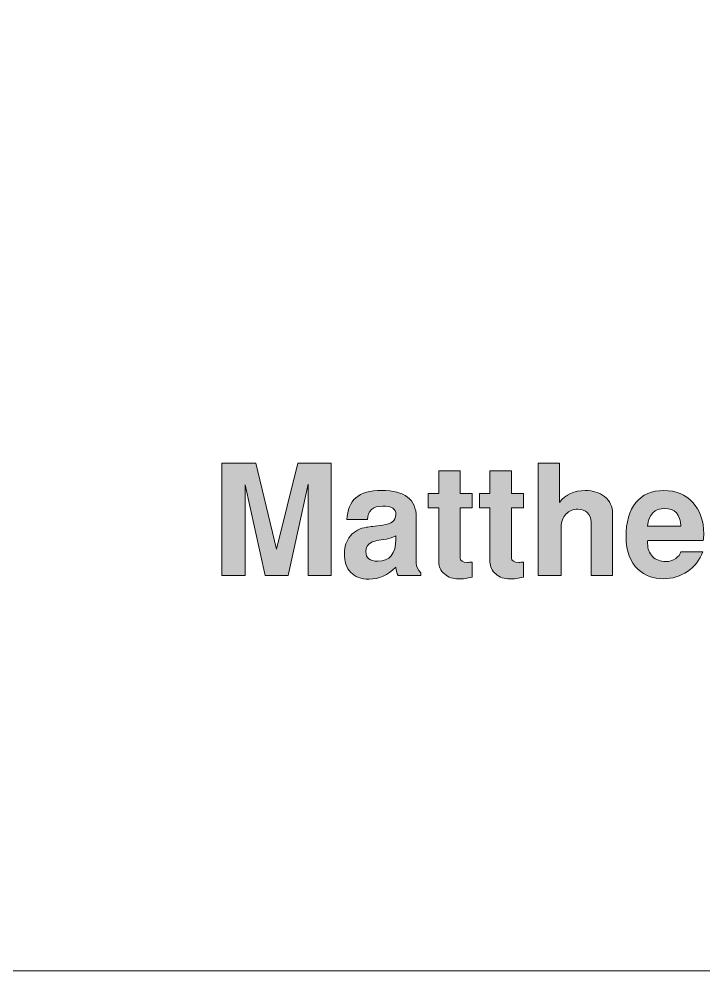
# Model space of a CAD drawing. Header units: inches. Extents: x 0.66 to 6.95, y -3.12 to -1.06.
# Drawn here: x 4.712 to 5.452, y -3.124 to -2.094 of the extents above; entities that cross this region are included whole.
import ezdxf

# ---------------------------------------------------------------- set-up
doc = ezdxf.new("R2010")
doc.units = ezdxf.units.IN
doc.header["$MEASUREMENT"] = 0
doc.layers.add('Layer 1', color=7, linetype='Continuous')

# ---------------------------------------------------------------- blocks, each defined once
blk = doc.blocks.new('block 6')
at = {"layer": 'Layer 1', "color": 7, "lineweight": 5, "true_color": 0xffffff}
blk.add_lwpolyline([(6.765, -3.1236), (6.7111, -3.1236), (4.0305, -3.1236), (3.9525, -3.1236), (3.9525, -3.1083), (3.9525, -1.0637), (4.0137, -1.0637), (6.9525, -1.0637)], dxfattribs=at)
blk = doc.blocks.new('block 15')
at = {"layer": 'Layer 1', "true_color": 0xed1f24}
h = blk.add_hatch(color=240, dxfattribs=at)
h.dxf.hatch_style = 2
h.paths.add_polyline_path([(5.0493, -2.6957), (5.0243, -2.6957), (5.0243, -2.597), (5.0027, -2.6957), (4.9777, -2.6957), (4.956, -2.5975), (4.956, -2.6957), (4.931, -2.6957), (4.931, -2.5742), (4.9676, -2.5742), (4.9902, -2.6672), (5.013, -2.5742), (5.0493, -2.5742)])
h = blk.add_hatch(color=240, dxfattribs=at)
h.dxf.hatch_style = 2
edge = h.paths.add_edge_path()
edge.add_spline(control_points=[(5.3537, -2.6957), (5.3537, -2.6957), (5.3303, -2.6957), (5.3303, -2.6957), (5.3303, -2.6957), (5.3303, -2.638), (5.3303, -2.638), (5.3303, -2.6337), (5.329, -2.6302), (5.3263, -2.6277), (5.3237, -2.6252), (5.3203, -2.624), (5.3162, -2.624), (5.3109, -2.624), (5.3066, -2.6258), (5.3032, -2.6294), (5.2997, -2.633), (5.298, -2.6376), (5.298, -2.643), (5.298, -2.643), (5.298, -2.6957), (5.298, -2.6957), (5.298, -2.6957), (5.273, -2.6957), (5.273, -2.6957), (5.273, -2.6957), (5.273, -2.5742), (5.273, -2.5742), (5.273, -2.5742), (5.2963, -2.5742), (5.2963, -2.5742), (5.2963, -2.5742), (5.2963, -2.6167), (5.2963, -2.6167), (5.3027, -2.6081), (5.312, -2.6038), (5.3243, -2.6038), (5.3324, -2.6038), (5.3393, -2.606), (5.3448, -2.6103), (5.3507, -2.615), (5.3537, -2.6211), (5.3537, -2.6286), (5.3537, -2.6286), (5.3537, -2.6957), (5.3537, -2.6957)], knot_values=[0, 0, 0, 0, 1, 1, 1, 2, 2, 2, 3, 3, 3, 4, 4, 4, 5, 5, 5, 6, 6, 6, 7, 7, 7, 8, 8, 8, 9, 9, 9, 10, 10, 10, 11, 11, 11, 12, 12, 12, 13, 13, 13, 14, 14, 14, 15, 15, 15, 15], degree=3, periodic=1)
h = blk.add_hatch(color=240, dxfattribs=at)
h.dxf.hatch_style = 2
edge = h.paths.add_edge_path()
edge.add_spline(control_points=[(5.2018, -2.6975), (5.1964, -2.6988), (5.1914, -2.6995), (5.187, -2.6995), (5.1811, -2.6995), (5.1761, -2.6977), (5.1718, -2.6941), (5.1676, -2.6905), (5.1655, -2.6862), (5.1655, -2.6812), (5.1655, -2.6812), (5.1655, -2.6227), (5.1655, -2.6227), (5.1655, -2.6227), (5.154, -2.6227), (5.154, -2.6227), (5.154, -2.6227), (5.154, -2.6072), (5.154, -2.6072), (5.154, -2.6072), (5.1655, -2.6072), (5.1655, -2.6072), (5.1655, -2.6072), (5.1655, -2.5826), (5.1655, -2.5826), (5.1655, -2.5826), (5.1888, -2.5826), (5.1888, -2.5826), (5.1888, -2.5826), (5.1888, -2.6072), (5.1888, -2.6072), (5.1888, -2.6072), (5.2018, -2.6072), (5.2018, -2.6072), (5.2018, -2.6072), (5.2018, -2.6227), (5.2018, -2.6227), (5.2018, -2.6227), (5.1888, -2.6227), (5.1888, -2.6227), (5.1888, -2.6227), (5.1888, -2.6765), (5.1888, -2.6765), (5.1888, -2.6799), (5.1914, -2.6817), (5.1967, -2.6817), (5.1979, -2.6815), (5.1996, -2.6814), (5.2018, -2.6813), (5.2018, -2.6813), (5.2018, -2.6975), (5.2018, -2.6975)], knot_values=[0, 0, 0, 0, 1, 1, 1, 2, 2, 2, 3, 3, 3, 4, 4, 4, 5, 5, 5, 6, 6, 6, 7, 7, 7, 8, 8, 8, 9, 9, 9, 10, 10, 10, 11, 11, 11, 12, 12, 12, 13, 13, 13, 14, 14, 14, 15, 15, 15, 16, 16, 16, 17, 17, 17, 17], degree=3, periodic=1)
h = blk.add_hatch(color=240, dxfattribs=at)
h.dxf.hatch_style = 2
edge = h.paths.add_edge_path()
edge.add_spline(control_points=[(5.2573, -2.6975), (5.2519, -2.6988), (5.2469, -2.6995), (5.2425, -2.6995), (5.2366, -2.6995), (5.2316, -2.6977), (5.2273, -2.6941), (5.2231, -2.6905), (5.221, -2.6862), (5.221, -2.6812), (5.221, -2.6812), (5.221, -2.6227), (5.221, -2.6227), (5.221, -2.6227), (5.2095, -2.6227), (5.2095, -2.6227), (5.2095, -2.6227), (5.2095, -2.6072), (5.2095, -2.6072), (5.2095, -2.6072), (5.221, -2.6072), (5.221, -2.6072), (5.221, -2.6072), (5.221, -2.5826), (5.221, -2.5826), (5.221, -2.5826), (5.2443, -2.5826), (5.2443, -2.5826), (5.2443, -2.5826), (5.2443, -2.6072), (5.2443, -2.6072), (5.2443, -2.6072), (5.2573, -2.6072), (5.2573, -2.6072), (5.2573, -2.6072), (5.2573, -2.6227), (5.2573, -2.6227), (5.2573, -2.6227), (5.2443, -2.6227), (5.2443, -2.6227), (5.2443, -2.6227), (5.2443, -2.6765), (5.2443, -2.6765), (5.2443, -2.6799), (5.2469, -2.6817), (5.2522, -2.6817), (5.2534, -2.6815), (5.2551, -2.6814), (5.2573, -2.6813), (5.2573, -2.6813), (5.2573, -2.6975), (5.2573, -2.6975)], knot_values=[0, 0, 0, 0, 1, 1, 1, 2, 2, 2, 3, 3, 3, 4, 4, 4, 5, 5, 5, 6, 6, 6, 7, 7, 7, 8, 8, 8, 9, 9, 9, 10, 10, 10, 11, 11, 11, 12, 12, 12, 13, 13, 13, 14, 14, 14, 15, 15, 15, 16, 16, 16, 17, 17, 17, 17], degree=3, periodic=1)
h = blk.add_hatch(color=240, dxfattribs=at)
h.dxf.hatch_style = 2
edge = h.paths.add_edge_path()
edge.add_spline(control_points=[(5.1463, -2.6957), (5.1463, -2.6957), (5.1215, -2.6957), (5.1215, -2.6957), (5.1204, -2.6939), (5.1196, -2.6909), (5.119, -2.6868), (5.1104, -2.6954), (5.1008, -2.6997), (5.0902, -2.6997), (5.0815, -2.6997), (5.0749, -2.6972), (5.0703, -2.6924), (5.0658, -2.6876), (5.0635, -2.6807), (5.0635, -2.6718), (5.0635, -2.6645), (5.0657, -2.6582), (5.07, -2.653), (5.0743, -2.6478), (5.0802, -2.6446), (5.0875, -2.6435), (5.0909, -2.643), (5.0968, -2.6423), (5.105, -2.6412), (5.1099, -2.6404), (5.1134, -2.6392), (5.1156, -2.6376), (5.1178, -2.636), (5.1189, -2.6334), (5.1192, -2.6298), (5.1195, -2.6237), (5.1147, -2.6207), (5.1047, -2.6207), (5.0942, -2.6207), (5.0888, -2.6255), (5.0885, -2.6353), (5.0885, -2.6353), (5.0663, -2.6353), (5.0663, -2.6353), (5.0668, -2.6247), (5.07, -2.6167), (5.0759, -2.6116), (5.0819, -2.6064), (5.0912, -2.6038), (5.1038, -2.6038), (5.1287, -2.6038), (5.1412, -2.6134), (5.1412, -2.6326), (5.1412, -2.6326), (5.1412, -2.6825), (5.1412, -2.6825), (5.1412, -2.6864), (5.1429, -2.6898), (5.1463, -2.6927), (5.1463, -2.6927), (5.1463, -2.6957), (5.1463, -2.6957)], knot_values=[0, 0, 0, 0, 1, 1, 1, 2, 2, 2, 3, 3, 3, 4, 4, 4, 5, 5, 5, 6, 6, 6, 7, 7, 7, 8, 8, 8, 9, 9, 9, 10, 10, 10, 11, 11, 11, 12, 12, 12, 13, 13, 13, 14, 14, 14, 15, 15, 15, 16, 16, 16, 17, 17, 17, 18, 18, 18, 19, 19, 19, 19], degree=3, periodic=1)
edge = h.paths.add_edge_path()
edge.add_spline(control_points=[(5.1192, -2.6563), (5.1192, -2.6563), (5.1192, -2.6528), (5.1192, -2.6528), (5.1158, -2.6547), (5.1124, -2.6559), (5.1089, -2.6563), (5.1008, -2.6573), (5.0953, -2.6585), (5.0925, -2.66), (5.0886, -2.6619), (5.0867, -2.6652), (5.0867, -2.67), (5.0867, -2.6769), (5.091, -2.6803), (5.0996, -2.6803), (5.1126, -2.6803), (5.1192, -2.6723), (5.1192, -2.6563)], knot_values=[0, 0, 0, 0, 1, 1, 1, 2, 2, 2, 3, 3, 3, 4, 4, 4, 5, 5, 5, 6, 6, 6, 6], degree=3, periodic=1)
h = blk.add_hatch(color=240, dxfattribs=at)
h.dxf.hatch_style = 2
edge = h.paths.add_edge_path()
edge.add_spline(control_points=[(5.4522, -2.6506), (5.4522, -2.6533), (5.452, -2.6557), (5.4517, -2.6578), (5.4517, -2.6578), (5.3918, -2.6578), (5.3918, -2.6578), (5.3916, -2.6585), (5.3915, -2.6595), (5.3915, -2.661), (5.3915, -2.6669), (5.3933, -2.6716), (5.3969, -2.6752), (5.4006, -2.6788), (5.4053, -2.6807), (5.4111, -2.6807), (5.415, -2.6807), (5.4186, -2.6795), (5.4219, -2.6773), (5.4249, -2.6752), (5.4267, -2.6728), (5.4275, -2.6702), (5.4275, -2.6702), (5.4512, -2.6702), (5.4512, -2.6702), (5.448, -2.6789), (5.4426, -2.686), (5.4347, -2.6913), (5.4269, -2.6966), (5.4182, -2.6993), (5.4085, -2.6993), (5.3977, -2.6993), (5.3887, -2.6959), (5.3813, -2.6892), (5.3725, -2.681), (5.3682, -2.6694), (5.3682, -2.6543), (5.3682, -2.6381), (5.3717, -2.6256), (5.3787, -2.6169), (5.3858, -2.6082), (5.3959, -2.6038), (5.4092, -2.6038), (5.422, -2.6038), (5.4324, -2.6081), (5.4403, -2.6167), (5.4482, -2.6253), (5.4522, -2.6367), (5.4522, -2.6506)], knot_values=[0, 0, 0, 0, 1, 1, 1, 2, 2, 2, 3, 3, 3, 4, 4, 4, 5, 5, 5, 6, 6, 6, 7, 7, 7, 8, 8, 8, 9, 9, 9, 10, 10, 10, 11, 11, 11, 12, 12, 12, 13, 13, 13, 14, 14, 14, 15, 15, 15, 16, 16, 16, 16], degree=3, periodic=1)
edge = h.paths.add_edge_path()
edge.add_spline(control_points=[(5.4275, -2.6422), (5.4268, -2.6296), (5.421, -2.6233), (5.41, -2.6233), (5.3989, -2.6233), (5.3927, -2.6296), (5.3915, -2.6422), (5.3915, -2.6422), (5.4275, -2.6422), (5.4275, -2.6422)], knot_values=[0, 0, 0, 0, 1, 1, 1, 2, 2, 2, 3, 3, 3, 3], degree=3, periodic=1)
at = {"layer": 'Layer 1', "lineweight": 0}
blk.add_lwpolyline([(5.0493, -2.6957), (5.0243, -2.6957), (5.0243, -2.597), (5.0027, -2.6957), (4.9777, -2.6957), (4.956, -2.5975), (4.956, -2.6957), (4.931, -2.6957), (4.931, -2.5742), (4.9676, -2.5742), (4.9902, -2.6672), (5.013, -2.5742), (5.0493, -2.5742), (5.0493, -2.6957)], dxfattribs=at)
for points, knots in [([(5.3537, -2.6957), (5.3537, -2.6957), (5.3303, -2.6957), (5.3303, -2.6957), (5.3303, -2.6957), (5.3303, -2.638), (5.3303, -2.638), (5.3303, -2.6337), (5.329, -2.6302), (5.3263, -2.6277), (5.3237, -2.6252), (5.3203, -2.624), (5.3162, -2.624), (5.3109, -2.624), (5.3066, -2.6258), (5.3032, -2.6294), (5.2997, -2.633), (5.298, -2.6376), (5.298, -2.643), (5.298, -2.643), (5.298, -2.6957), (5.298, -2.6957), (5.298, -2.6957), (5.273, -2.6957), (5.273, -2.6957), (5.273, -2.6957), (5.273, -2.5742), (5.273, -2.5742), (5.273, -2.5742), (5.2963, -2.5742), (5.2963, -2.5742), (5.2963, -2.5742), (5.2963, -2.6167), (5.2963, -2.6167), (5.3027, -2.6081), (5.312, -2.6038), (5.3243, -2.6038), (5.3324, -2.6038), (5.3393, -2.606), (5.3448, -2.6103), (5.3507, -2.615), (5.3537, -2.6211), (5.3537, -2.6286), (5.3537, -2.6286), (5.3537, -2.6957), (5.3537, -2.6957)], [0, 0, 0, 0, 1, 1, 1, 2, 2, 2, 3, 3, 3, 4, 4, 4, 5, 5, 5, 6, 6, 6, 7, 7, 7, 8, 8, 8, 9, 9, 9, 10, 10, 10, 11, 11, 11, 12, 12, 12, 13, 13, 13, 14, 14, 14, 15, 15, 15, 15]), ([(5.2018, -2.6975), (5.1964, -2.6988), (5.1914, -2.6995), (5.187, -2.6995), (5.1811, -2.6995), (5.1761, -2.6977), (5.1718, -2.6941), (5.1676, -2.6905), (5.1655, -2.6862), (5.1655, -2.6812), (5.1655, -2.6812), (5.1655, -2.6227), (5.1655, -2.6227), (5.1655, -2.6227), (5.154, -2.6227), (5.154, -2.6227), (5.154, -2.6227), (5.154, -2.6072), (5.154, -2.6072), (5.154, -2.6072), (5.1655, -2.6072), (5.1655, -2.6072), (5.1655, -2.6072), (5.1655, -2.5826), (5.1655, -2.5826), (5.1655, -2.5826), (5.1888, -2.5826), (5.1888, -2.5826), (5.1888, -2.5826), (5.1888, -2.6072), (5.1888, -2.6072), (5.1888, -2.6072), (5.2018, -2.6072), (5.2018, -2.6072), (5.2018, -2.6072), (5.2018, -2.6227), (5.2018, -2.6227), (5.2018, -2.6227), (5.1888, -2.6227), (5.1888, -2.6227), (5.1888, -2.6227), (5.1888, -2.6765), (5.1888, -2.6765), (5.1888, -2.6799), (5.1914, -2.6817), (5.1967, -2.6817), (5.1979, -2.6815), (5.1996, -2.6814), (5.2018, -2.6813), (5.2018, -2.6813), (5.2018, -2.6975), (5.2018, -2.6975)], [0, 0, 0, 0, 1, 1, 1, 2, 2, 2, 3, 3, 3, 4, 4, 4, 5, 5, 5, 6, 6, 6, 7, 7, 7, 8, 8, 8, 9, 9, 9, 10, 10, 10, 11, 11, 11, 12, 12, 12, 13, 13, 13, 14, 14, 14, 15, 15, 15, 16, 16, 16, 17, 17, 17, 17]), ([(5.2573, -2.6975), (5.2519, -2.6988), (5.2469, -2.6995), (5.2425, -2.6995), (5.2366, -2.6995), (5.2316, -2.6977), (5.2273, -2.6941), (5.2231, -2.6905), (5.221, -2.6862), (5.221, -2.6812), (5.221, -2.6812), (5.221, -2.6227), (5.221, -2.6227), (5.221, -2.6227), (5.2095, -2.6227), (5.2095, -2.6227), (5.2095, -2.6227), (5.2095, -2.6072), (5.2095, -2.6072), (5.2095, -2.6072), (5.221, -2.6072), (5.221, -2.6072), (5.221, -2.6072), (5.221, -2.5826), (5.221, -2.5826), (5.221, -2.5826), (5.2443, -2.5826), (5.2443, -2.5826), (5.2443, -2.5826), (5.2443, -2.6072), (5.2443, -2.6072), (5.2443, -2.6072), (5.2573, -2.6072), (5.2573, -2.6072), (5.2573, -2.6072), (5.2573, -2.6227), (5.2573, -2.6227), (5.2573, -2.6227), (5.2443, -2.6227), (5.2443, -2.6227), (5.2443, -2.6227), (5.2443, -2.6765), (5.2443, -2.6765), (5.2443, -2.6799), (5.2469, -2.6817), (5.2522, -2.6817), (5.2534, -2.6815), (5.2551, -2.6814), (5.2573, -2.6813), (5.2573, -2.6813), (5.2573, -2.6975), (5.2573, -2.6975)], [0, 0, 0, 0, 1, 1, 1, 2, 2, 2, 3, 3, 3, 4, 4, 4, 5, 5, 5, 6, 6, 6, 7, 7, 7, 8, 8, 8, 9, 9, 9, 10, 10, 10, 11, 11, 11, 12, 12, 12, 13, 13, 13, 14, 14, 14, 15, 15, 15, 16, 16, 16, 17, 17, 17, 17]), ([(5.1463, -2.6957), (5.1463, -2.6957), (5.1215, -2.6957), (5.1215, -2.6957), (5.1204, -2.6939), (5.1196, -2.6909), (5.119, -2.6868), (5.1104, -2.6954), (5.1008, -2.6997), (5.0902, -2.6997), (5.0815, -2.6997), (5.0749, -2.6972), (5.0703, -2.6924), (5.0658, -2.6876), (5.0635, -2.6807), (5.0635, -2.6718), (5.0635, -2.6645), (5.0657, -2.6582), (5.07, -2.653), (5.0743, -2.6478), (5.0802, -2.6446), (5.0875, -2.6435), (5.0909, -2.643), (5.0968, -2.6423), (5.105, -2.6412), (5.1099, -2.6404), (5.1134, -2.6392), (5.1156, -2.6376), (5.1178, -2.636), (5.1189, -2.6334), (5.1192, -2.6298), (5.1195, -2.6237), (5.1147, -2.6207), (5.1047, -2.6207), (5.0942, -2.6207), (5.0888, -2.6255), (5.0885, -2.6353), (5.0885, -2.6353), (5.0663, -2.6353), (5.0663, -2.6353), (5.0668, -2.6247), (5.07, -2.6167), (5.0759, -2.6116), (5.0819, -2.6064), (5.0912, -2.6038), (5.1038, -2.6038), (5.1287, -2.6038), (5.1412, -2.6134), (5.1412, -2.6326), (5.1412, -2.6326), (5.1412, -2.6825), (5.1412, -2.6825), (5.1412, -2.6864), (5.1429, -2.6898), (5.1463, -2.6927), (5.1463, -2.6927), (5.1463, -2.6957), (5.1463, -2.6957)], [0, 0, 0, 0, 1, 1, 1, 2, 2, 2, 3, 3, 3, 4, 4, 4, 5, 5, 5, 6, 6, 6, 7, 7, 7, 8, 8, 8, 9, 9, 9, 10, 10, 10, 11, 11, 11, 12, 12, 12, 13, 13, 13, 14, 14, 14, 15, 15, 15, 16, 16, 16, 17, 17, 17, 18, 18, 18, 19, 19, 19, 19]), ([(5.4522, -2.6506), (5.4522, -2.6533), (5.452, -2.6557), (5.4517, -2.6578), (5.4517, -2.6578), (5.3918, -2.6578), (5.3918, -2.6578), (5.3916, -2.6585), (5.3915, -2.6595), (5.3915, -2.661), (5.3915, -2.6669), (5.3933, -2.6716), (5.3969, -2.6752), (5.4006, -2.6788), (5.4053, -2.6807), (5.4111, -2.6807), (5.415, -2.6807), (5.4186, -2.6795), (5.4219, -2.6773), (5.4249, -2.6752), (5.4267, -2.6728), (5.4275, -2.6702), (5.4275, -2.6702), (5.4512, -2.6702), (5.4512, -2.6702), (5.448, -2.6789), (5.4426, -2.686), (5.4347, -2.6913), (5.4269, -2.6966), (5.4182, -2.6993), (5.4085, -2.6993), (5.3977, -2.6993), (5.3887, -2.6959), (5.3813, -2.6892), (5.3725, -2.681), (5.3682, -2.6694), (5.3682, -2.6543), (5.3682, -2.6381), (5.3717, -2.6256), (5.3787, -2.6169), (5.3858, -2.6082), (5.3959, -2.6038), (5.4092, -2.6038), (5.422, -2.6038), (5.4324, -2.6081), (5.4403, -2.6167), (5.4482, -2.6253), (5.4522, -2.6367), (5.4522, -2.6506)], [0, 0, 0, 0, 1, 1, 1, 2, 2, 2, 3, 3, 3, 4, 4, 4, 5, 5, 5, 6, 6, 6, 7, 7, 7, 8, 8, 8, 9, 9, 9, 10, 10, 10, 11, 11, 11, 12, 12, 12, 13, 13, 13, 14, 14, 14, 15, 15, 15, 16, 16, 16, 16]), ([(5.4275, -2.6422), (5.4268, -2.6296), (5.421, -2.6233), (5.41, -2.6233), (5.3989, -2.6233), (5.3927, -2.6296), (5.3915, -2.6422), (5.3915, -2.6422), (5.4275, -2.6422), (5.4275, -2.6422)], [0, 0, 0, 0, 1, 1, 1, 2, 2, 2, 3, 3, 3, 3]), ([(5.1192, -2.6563), (5.1192, -2.6563), (5.1192, -2.6528), (5.1192, -2.6528), (5.1158, -2.6547), (5.1124, -2.6559), (5.1089, -2.6563), (5.1008, -2.6573), (5.0953, -2.6585), (5.0925, -2.66), (5.0886, -2.6619), (5.0867, -2.6652), (5.0867, -2.67), (5.0867, -2.6769), (5.091, -2.6803), (5.0996, -2.6803), (5.1126, -2.6803), (5.1192, -2.6723), (5.1192, -2.6563)], [0, 0, 0, 0, 1, 1, 1, 2, 2, 2, 3, 3, 3, 4, 4, 4, 5, 5, 5, 6, 6, 6, 6])]:
    blk.add_open_spline(points, degree=3, knots=knots, dxfattribs=at)
blk = doc.blocks.new('block 7')
at = {"layer": 'Layer 1'}
blk.add_blockref('block 15', (0, 0), dxfattribs=at)
blk = doc.blocks.new('block 5')
at = {"layer": 'Layer 1'}
for name in ['block 6', 'block 7']:
    blk.add_blockref(name, (0, 0), dxfattribs=at)

msp = doc.modelspace()

# ---------------------------------------------------------------- block references
at = {"layer": 'Layer 1'}
msp.add_blockref('block 5', (0, 0), dxfattribs=at)

doc.saveas('drawing.dxf')
